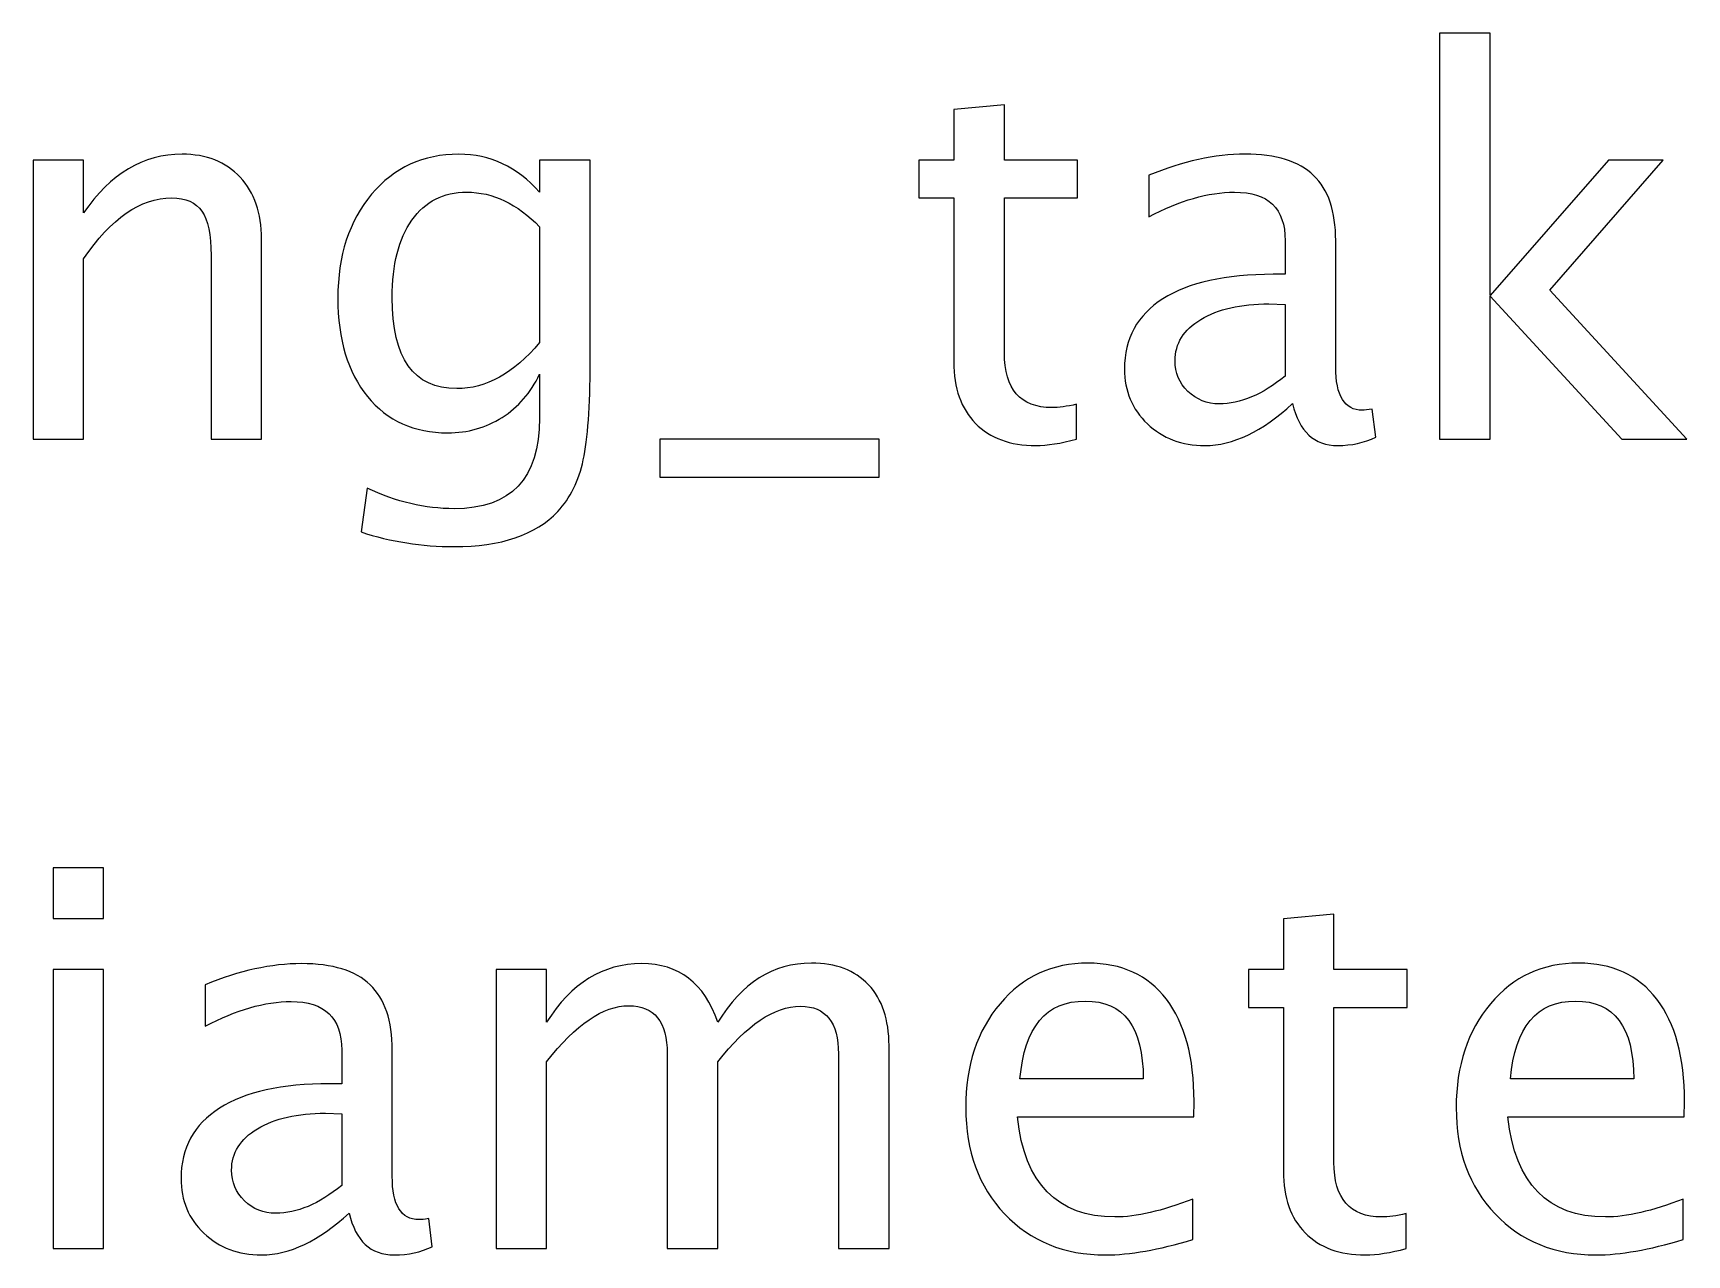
# Model space of a CAD drawing. Header units: centimetres. Extents: x -13.3 to 13.4, y -6.8 to 14.
# Drawn here: x -7.696 to -4.373, y 11.531 to 13.986 of the extents above; entities that cross this region are included whole.
import ezdxf

# ---------------------------------------------------------------- set-up
doc = ezdxf.new("R2010")
doc.units = ezdxf.units.CM
doc.header["$MEASUREMENT"] = 0
doc.layers.add('Layer 1', color=7, linetype='Continuous')

msp = doc.modelspace()

# ---------------------------------------------------------------- linework, layer by layer
at = {"layer": 'Layer 1'}
for points, knots in [([(-4.86996, 13.17044), (-4.86996, 13.17044), (-4.86996, 13.98641), (-4.86996, 13.98641), (-4.86996, 13.98641), (-4.86996, 13.98641), (-4.76836, 13.98641), (-4.76836, 13.98641), (-4.76836, 13.98641), (-4.76836, 13.98641), (-4.76836, 13.45919), (-4.76836, 13.45919), (-4.76836, 13.45919), (-4.76836, 13.45919), (-4.53024, 13.73135), (-4.53024, 13.73135), (-4.53024, 13.73135), (-4.53024, 13.73135), (-4.42052, 13.73135), (-4.42052, 13.73135), (-4.42052, 13.73135), (-4.42052, 13.73135), (-4.64806, 13.46959), (-4.64806, 13.46959), (-4.64806, 13.46959), (-4.64806, 13.46959), (-4.3729, 13.17044), (-4.3729, 13.17044), (-4.3729, 13.17044), (-4.3729, 13.17044), (-4.50378, 13.17044), (-4.50378, 13.17044), (-4.50378, 13.17044), (-4.50378, 13.17044), (-4.76836, 13.45813), (-4.76836, 13.45813), (-4.76836, 13.45813), (-4.76836, 13.45813), (-4.76836, 13.17044), (-4.76836, 13.17044), (-4.76836, 13.17044), (-4.76836, 13.17044), (-4.86996, 13.17044), (-4.86996, 13.17044)], [0, 0, 0, 0, 0.0833333, 0.0833333, 0.0833333, 0.0833333, 0.1666667, 0.1666667, 0.1666667, 0.1666667, 0.25, 0.25, 0.25, 0.25, 0.3333333, 0.3333333, 0.3333333, 0.3333333, 0.4166667, 0.4166667, 0.4166667, 0.4166667, 0.5, 0.5, 0.5, 0.5, 0.5833333, 0.5833333, 0.5833333, 0.5833333, 0.6666667, 0.6666667, 0.6666667, 0.6666667, 0.75, 0.75, 0.75, 0.75, 0.8333333, 0.8333333, 0.8333333, 0.8333333, 1, 1, 1, 1]), ([(-5.59933, 13.17062), (-5.63072, 13.16197), (-5.65806, 13.15774), (-5.68117, 13.15774), (-5.68117, 13.15774), (-5.73303, 13.15774), (-5.77342, 13.17256), (-5.80235, 13.20219), (-5.80235, 13.20219), (-5.83145, 13.23182), (-5.84592, 13.27292), (-5.84592, 13.32566), (-5.84592, 13.32566), (-5.84592, 13.32566), (-5.84592, 13.65516), (-5.84592, 13.65516), (-5.84592, 13.65516), (-5.84592, 13.65516), (-5.91612, 13.65516), (-5.91612, 13.65516), (-5.91612, 13.65516), (-5.91612, 13.65516), (-5.91612, 13.73135), (-5.91612, 13.73135), (-5.91612, 13.73135), (-5.91612, 13.73135), (-5.84592, 13.73135), (-5.84592, 13.73135), (-5.84592, 13.73135), (-5.84592, 13.73135), (-5.84592, 13.83278), (-5.84592, 13.83278), (-5.84592, 13.83278), (-5.84592, 13.83278), (-5.74432, 13.84248), (-5.74432, 13.84248), (-5.74432, 13.84248), (-5.74432, 13.84248), (-5.74432, 13.73135), (-5.74432, 13.73135), (-5.74432, 13.73135), (-5.74432, 13.73135), (-5.59721, 13.73135), (-5.59721, 13.73135), (-5.59721, 13.73135), (-5.59721, 13.73135), (-5.59721, 13.65516), (-5.59721, 13.65516), (-5.59721, 13.65516), (-5.59721, 13.65516), (-5.74432, 13.65516), (-5.74432, 13.65516), (-5.74432, 13.65516), (-5.74432, 13.65516), (-5.74432, 13.34401), (-5.74432, 13.34401), (-5.74432, 13.34401), (-5.74432, 13.27063), (-5.71239, 13.23394), (-5.64871, 13.23394), (-5.64871, 13.23394), (-5.63513, 13.23394), (-5.61873, 13.23623), (-5.59933, 13.24064), (-5.59933, 13.24064), (-5.59933, 13.24064), (-5.59933, 13.17062), (-5.59933, 13.17062)], [0, 0, 0, 0, 0.0555556, 0.0555556, 0.0555556, 0.0555556, 0.1111111, 0.1111111, 0.1111111, 0.1111111, 0.1666667, 0.1666667, 0.1666667, 0.1666667, 0.2222222, 0.2222222, 0.2222222, 0.2222222, 0.2777778, 0.2777778, 0.2777778, 0.2777778, 0.3333333, 0.3333333, 0.3333333, 0.3333333, 0.3888889, 0.3888889, 0.3888889, 0.3888889, 0.4444444, 0.4444444, 0.4444444, 0.4444444, 0.5, 0.5, 0.5, 0.5, 0.5555556, 0.5555556, 0.5555556, 0.5555556, 0.6111111, 0.6111111, 0.6111111, 0.6111111, 0.6666667, 0.6666667, 0.6666667, 0.6666667, 0.7222222, 0.7222222, 0.7222222, 0.7222222, 0.7777778, 0.7777778, 0.7777778, 0.7777778, 0.8333333, 0.8333333, 0.8333333, 0.8333333, 0.8888889, 0.8888889, 0.8888889, 0.8888889, 1, 1, 1, 1]), ([(-7.69605, 13.17044), (-7.69605, 13.17044), (-7.69605, 13.73135), (-7.69605, 13.73135), (-7.69605, 13.73135), (-7.69605, 13.73135), (-7.59445, 13.73135), (-7.59445, 13.73135), (-7.59445, 13.73135), (-7.59445, 13.73135), (-7.59445, 13.62535), (-7.59445, 13.62535), (-7.59445, 13.62535), (-7.54065, 13.70384), (-7.47468, 13.743), (-7.39672, 13.743), (-7.39672, 13.743), (-7.34768, 13.743), (-7.3087, 13.72765), (-7.27995, 13.69678), (-7.27995, 13.69678), (-7.2512, 13.66609), (-7.23674, 13.62464), (-7.23674, 13.57278), (-7.23674, 13.57278), (-7.23674, 13.57278), (-7.23674, 13.17044), (-7.23674, 13.17044), (-7.23674, 13.17044), (-7.23674, 13.17044), (-7.33833, 13.17044), (-7.33833, 13.17044), (-7.33833, 13.17044), (-7.33833, 13.17044), (-7.33833, 13.53962), (-7.33833, 13.53962), (-7.33833, 13.53962), (-7.33833, 13.58125), (-7.34451, 13.61088), (-7.35668, 13.62852), (-7.35668, 13.62852), (-7.36903, 13.64634), (-7.38931, 13.65516), (-7.41771, 13.65516), (-7.41771, 13.65516), (-7.48015, 13.65516), (-7.53906, 13.61441), (-7.59445, 13.53292), (-7.59445, 13.53292), (-7.59445, 13.53292), (-7.59445, 13.17044), (-7.59445, 13.17044), (-7.59445, 13.17044), (-7.59445, 13.17044), (-7.69605, 13.17044), (-7.69605, 13.17044)], [0, 0, 0, 0, 0.0666667, 0.0666667, 0.0666667, 0.0666667, 0.1333333, 0.1333333, 0.1333333, 0.1333333, 0.2, 0.2, 0.2, 0.2, 0.2666667, 0.2666667, 0.2666667, 0.2666667, 0.3333333, 0.3333333, 0.3333333, 0.3333333, 0.4, 0.4, 0.4, 0.4, 0.4666667, 0.4666667, 0.4666667, 0.4666667, 0.5333333, 0.5333333, 0.5333333, 0.5333333, 0.6, 0.6, 0.6, 0.6, 0.6666667, 0.6666667, 0.6666667, 0.6666667, 0.7333333, 0.7333333, 0.7333333, 0.7333333, 0.8, 0.8, 0.8, 0.8, 0.8666667, 0.8666667, 0.8666667, 0.8666667, 1, 1, 1, 1]), ([(-7.03706, 12.98417), (-7.03706, 12.98417), (-7.02507, 13.07202), (-7.02507, 13.07202), (-7.02507, 13.07202), (-6.96616, 13.0445), (-6.90777, 13.03074), (-6.85009, 13.03074), (-6.85009, 13.03074), (-6.73562, 13.03074), (-6.67829, 13.09142), (-6.67829, 13.2126), (-6.67829, 13.2126), (-6.67829, 13.2126), (-6.67829, 13.30079), (-6.67829, 13.30079), (-6.67829, 13.30079), (-6.69593, 13.26357), (-6.72098, 13.23482), (-6.75361, 13.21418), (-6.75361, 13.21418), (-6.78624, 13.19355), (-6.82258, 13.18314), (-6.86262, 13.18314), (-6.86262, 13.18314), (-6.93053, 13.18314), (-6.98432, 13.20748), (-7.02401, 13.25616), (-7.02401, 13.25616), (-7.0637, 13.30485), (-7.08363, 13.37082), (-7.08363, 13.45407), (-7.08363, 13.45407), (-7.08363, 13.53927), (-7.06105, 13.60877), (-7.0159, 13.66256), (-7.0159, 13.66256), (-6.97057, 13.71619), (-6.91218, 13.743), (-6.84039, 13.743), (-6.84039, 13.743), (-6.7776, 13.743), (-6.72345, 13.7176), (-6.67829, 13.66662), (-6.67829, 13.66662), (-6.67829, 13.66662), (-6.67829, 13.73135), (-6.67829, 13.73135), (-6.67829, 13.73135), (-6.67829, 13.73135), (-6.57669, 13.73135), (-6.57669, 13.73135), (-6.57669, 13.73135), (-6.57669, 13.73135), (-6.57669, 13.32355), (-6.57669, 13.32355), (-6.57669, 13.32355), (-6.57669, 13.23588), (-6.58128, 13.17097), (-6.59045, 13.12881), (-6.59045, 13.12881), (-6.59944, 13.08666), (-6.61673, 13.05208), (-6.64178, 13.02527), (-6.64178, 13.02527), (-6.68623, 12.97818), (-6.75572, 12.95454), (-6.85009, 12.95454), (-6.85009, 12.95454), (-6.91483, 12.95454), (-6.97709, 12.96442), (-7.03706, 12.98417)], [0, 0, 0, 0, 0.0526316, 0.0526316, 0.0526316, 0.0526316, 0.1052632, 0.1052632, 0.1052632, 0.1052632, 0.1578947, 0.1578947, 0.1578947, 0.1578947, 0.2105263, 0.2105263, 0.2105263, 0.2105263, 0.2631579, 0.2631579, 0.2631579, 0.2631579, 0.3157895, 0.3157895, 0.3157895, 0.3157895, 0.3684211, 0.3684211, 0.3684211, 0.3684211, 0.4210526, 0.4210526, 0.4210526, 0.4210526, 0.4736842, 0.4736842, 0.4736842, 0.4736842, 0.5263158, 0.5263158, 0.5263158, 0.5263158, 0.5789474, 0.5789474, 0.5789474, 0.5789474, 0.6315789, 0.6315789, 0.6315789, 0.6315789, 0.6842105, 0.6842105, 0.6842105, 0.6842105, 0.7368421, 0.7368421, 0.7368421, 0.7368421, 0.7894737, 0.7894737, 0.7894737, 0.7894737, 0.8421053, 0.8421053, 0.8421053, 0.8421053, 0.8947368, 0.8947368, 0.8947368, 0.8947368, 1, 1, 1, 1]), ([(-5.16523, 13.24188), (-5.22626, 13.18579), (-5.285, 13.15774), (-5.34144, 13.15774), (-5.34144, 13.15774), (-5.38783, 13.15774), (-5.42646, 13.1722), (-5.45698, 13.20131), (-5.45698, 13.20131), (-5.48767, 13.23041), (-5.50301, 13.2671), (-5.50301, 13.31137), (-5.50301, 13.31137), (-5.50301, 13.37258), (-5.47726, 13.41968), (-5.42576, 13.45248), (-5.42576, 13.45248), (-5.37425, 13.48529), (-5.30034, 13.5017), (-5.20404, 13.5017), (-5.20404, 13.5017), (-5.20404, 13.5017), (-5.18022, 13.5017), (-5.18022, 13.5017), (-5.18022, 13.5017), (-5.18022, 13.5017), (-5.18022, 13.56925), (-5.18022, 13.56925), (-5.18022, 13.56925), (-5.18022, 13.63434), (-5.21409, 13.6668), (-5.282, 13.6668), (-5.282, 13.6668), (-5.33456, 13.6668), (-5.39207, 13.65022), (-5.45433, 13.61706), (-5.45433, 13.61706), (-5.45433, 13.61706), (-5.45433, 13.70066), (-5.45433, 13.70066), (-5.45433, 13.70066), (-5.38589, 13.72889), (-5.32133, 13.743), (-5.26083, 13.743), (-5.26083, 13.743), (-5.19857, 13.743), (-5.15253, 13.72889), (-5.12307, 13.70049), (-5.12307, 13.70049), (-5.09344, 13.67209), (-5.07862, 13.62834), (-5.07862, 13.56925), (-5.07862, 13.56925), (-5.07862, 13.56925), (-5.07862, 13.31578), (-5.07862, 13.31578), (-5.07862, 13.31578), (-5.07862, 13.25775), (-5.06081, 13.22865), (-5.025, 13.22865), (-5.025, 13.22865), (-5.02059, 13.22865), (-5.01407, 13.22935), (-5.00542, 13.23076), (-5.00542, 13.23076), (-5.00542, 13.23076), (-4.99819, 13.17432), (-4.99819, 13.17432), (-4.99819, 13.17432), (-5.0213, 13.16321), (-5.0467, 13.15774), (-5.07457, 13.15774), (-5.07457, 13.15774), (-5.12201, 13.15774), (-5.15218, 13.18579), (-5.16523, 13.24188)], [0, 0, 0, 0, 0.05, 0.05, 0.05, 0.05, 0.1, 0.1, 0.1, 0.1, 0.15, 0.15, 0.15, 0.15, 0.2, 0.2, 0.2, 0.2, 0.25, 0.25, 0.25, 0.25, 0.3, 0.3, 0.3, 0.3, 0.35, 0.35, 0.35, 0.35, 0.4, 0.4, 0.4, 0.4, 0.45, 0.45, 0.45, 0.45, 0.5, 0.5, 0.5, 0.5, 0.55, 0.55, 0.55, 0.55, 0.6, 0.6, 0.6, 0.6, 0.65, 0.65, 0.65, 0.65, 0.7, 0.7, 0.7, 0.7, 0.75, 0.75, 0.75, 0.75, 0.8, 0.8, 0.8, 0.8, 0.85, 0.85, 0.85, 0.85, 0.9, 0.9, 0.9, 0.9, 1, 1, 1, 1]), ([(-6.67829, 13.36447), (-6.67829, 13.36447), (-6.67829, 13.59712), (-6.67829, 13.59712), (-6.67829, 13.59712), (-6.72309, 13.64351), (-6.77195, 13.6668), (-6.82469, 13.6668), (-6.82469, 13.6668), (-6.87161, 13.6668), (-6.9083, 13.6481), (-6.93476, 13.61053), (-6.93476, 13.61053), (-6.96139, 13.57313), (-6.97462, 13.5211), (-6.97462, 13.45478), (-6.97462, 13.45478), (-6.97462, 13.33289), (-6.93141, 13.27204), (-6.8448, 13.27204), (-6.8448, 13.27204), (-6.78589, 13.27204), (-6.73032, 13.30291), (-6.67829, 13.36447)], [0, 0, 0, 0, 0.1428571, 0.1428571, 0.1428571, 0.1428571, 0.2857143, 0.2857143, 0.2857143, 0.2857143, 0.4285714, 0.4285714, 0.4285714, 0.4285714, 0.5714286, 0.5714286, 0.5714286, 0.5714286, 0.7142857, 0.7142857, 0.7142857, 0.7142857, 1, 1, 1, 1]), ([(-5.18022, 13.29726), (-5.18022, 13.29726), (-5.18022, 13.44137), (-5.18022, 13.44137), (-5.18022, 13.44137), (-5.18022, 13.44137), (-5.21285, 13.44243), (-5.21285, 13.44243), (-5.21285, 13.44243), (-5.2693, 13.44243), (-5.31481, 13.43202), (-5.34956, 13.41121), (-5.34956, 13.41121), (-5.38413, 13.39022), (-5.40141, 13.36253), (-5.40141, 13.32795), (-5.40141, 13.32795), (-5.40141, 13.30379), (-5.39277, 13.28333), (-5.37566, 13.26657), (-5.37566, 13.26657), (-5.35838, 13.24981), (-5.33738, 13.24135), (-5.31251, 13.24135), (-5.31251, 13.24135), (-5.27018, 13.24135), (-5.22608, 13.26005), (-5.18022, 13.29726)], [0, 0, 0, 0, 0.125, 0.125, 0.125, 0.125, 0.25, 0.25, 0.25, 0.25, 0.375, 0.375, 0.375, 0.375, 0.5, 0.5, 0.5, 0.5, 0.625, 0.625, 0.625, 0.625, 0.75, 0.75, 0.75, 0.75, 1, 1, 1, 1]), ([(-6.43646, 13.09424), (-6.43646, 13.09424), (-6.43646, 13.17044), (-6.43646, 13.17044), (-6.43646, 13.17044), (-6.43646, 13.17044), (-5.99619, 13.17044), (-5.99619, 13.17044), (-5.99619, 13.17044), (-5.99619, 13.17044), (-5.99619, 13.09424), (-5.99619, 13.09424), (-5.99619, 13.09424), (-5.99619, 13.09424), (-6.43646, 13.09424), (-6.43646, 13.09424)], [0, 0, 0, 0, 0.2, 0.2, 0.2, 0.2, 0.4, 0.4, 0.4, 0.4, 0.6, 0.6, 0.6, 0.6, 1, 1, 1, 1]), ([(-7.65594, 12.2077), (-7.65594, 12.2077), (-7.65594, 12.3093), (-7.65594, 12.3093), (-7.65594, 12.3093), (-7.65594, 12.3093), (-7.55434, 12.3093), (-7.55434, 12.3093), (-7.55434, 12.3093), (-7.55434, 12.3093), (-7.55434, 12.2077), (-7.55434, 12.2077), (-7.55434, 12.2077), (-7.55434, 12.2077), (-7.65594, 12.2077), (-7.65594, 12.2077)], [0, 0, 0, 0, 0.2, 0.2, 0.2, 0.2, 0.4, 0.4, 0.4, 0.4, 0.6, 0.6, 0.6, 0.6, 1, 1, 1, 1]), ([(-4.93709, 11.54431), (-4.96848, 11.53566), (-4.99582, 11.53143), (-5.01893, 11.53143), (-5.01893, 11.53143), (-5.07079, 11.53143), (-5.11118, 11.54625), (-5.14011, 11.57588), (-5.14011, 11.57588), (-5.16921, 11.60551), (-5.18368, 11.64661), (-5.18368, 11.69935), (-5.18368, 11.69935), (-5.18368, 11.69935), (-5.18368, 12.02885), (-5.18368, 12.02885), (-5.18368, 12.02885), (-5.18368, 12.02885), (-5.25388, 12.02885), (-5.25388, 12.02885), (-5.25388, 12.02885), (-5.25388, 12.02885), (-5.25388, 12.10504), (-5.25388, 12.10504), (-5.25388, 12.10504), (-5.25388, 12.10504), (-5.18368, 12.10504), (-5.18368, 12.10504), (-5.18368, 12.10504), (-5.18368, 12.10504), (-5.18368, 12.20647), (-5.18368, 12.20647), (-5.18368, 12.20647), (-5.18368, 12.20647), (-5.08208, 12.21617), (-5.08208, 12.21617), (-5.08208, 12.21617), (-5.08208, 12.21617), (-5.08208, 12.10504), (-5.08208, 12.10504), (-5.08208, 12.10504), (-5.08208, 12.10504), (-4.93497, 12.10504), (-4.93497, 12.10504), (-4.93497, 12.10504), (-4.93497, 12.10504), (-4.93497, 12.02885), (-4.93497, 12.02885), (-4.93497, 12.02885), (-4.93497, 12.02885), (-5.08208, 12.02885), (-5.08208, 12.02885), (-5.08208, 12.02885), (-5.08208, 12.02885), (-5.08208, 11.7177), (-5.08208, 11.7177), (-5.08208, 11.7177), (-5.08208, 11.64432), (-5.05015, 11.60763), (-4.98647, 11.60763), (-4.98647, 11.60763), (-4.97289, 11.60763), (-4.95649, 11.60992), (-4.93709, 11.61433), (-4.93709, 11.61433), (-4.93709, 11.61433), (-4.93709, 11.54431), (-4.93709, 11.54431)], [0, 0, 0, 0, 0.0555556, 0.0555556, 0.0555556, 0.0555556, 0.1111111, 0.1111111, 0.1111111, 0.1111111, 0.1666667, 0.1666667, 0.1666667, 0.1666667, 0.2222222, 0.2222222, 0.2222222, 0.2222222, 0.2777778, 0.2777778, 0.2777778, 0.2777778, 0.3333333, 0.3333333, 0.3333333, 0.3333333, 0.3888889, 0.3888889, 0.3888889, 0.3888889, 0.4444444, 0.4444444, 0.4444444, 0.4444444, 0.5, 0.5, 0.5, 0.5, 0.5555556, 0.5555556, 0.5555556, 0.5555556, 0.6111111, 0.6111111, 0.6111111, 0.6111111, 0.6666667, 0.6666667, 0.6666667, 0.6666667, 0.7222222, 0.7222222, 0.7222222, 0.7222222, 0.7777778, 0.7777778, 0.7777778, 0.7777778, 0.8333333, 0.8333333, 0.8333333, 0.8333333, 0.8888889, 0.8888889, 0.8888889, 0.8888889, 1, 1, 1, 1]), ([(-7.65594, 11.54413), (-7.65594, 11.54413), (-7.65594, 12.10504), (-7.65594, 12.10504), (-7.65594, 12.10504), (-7.65594, 12.10504), (-7.55434, 12.10504), (-7.55434, 12.10504), (-7.55434, 12.10504), (-7.55434, 12.10504), (-7.55434, 11.54413), (-7.55434, 11.54413), (-7.55434, 11.54413), (-7.55434, 11.54413), (-7.65594, 11.54413), (-7.65594, 11.54413)], [0, 0, 0, 0, 0.2, 0.2, 0.2, 0.2, 0.4, 0.4, 0.4, 0.4, 0.6, 0.6, 0.6, 0.6, 1, 1, 1, 1]), ([(-7.06098, 11.61557), (-7.12201, 11.55948), (-7.18075, 11.53143), (-7.23719, 11.53143), (-7.23719, 11.53143), (-7.28358, 11.53143), (-7.32221, 11.54589), (-7.35273, 11.575), (-7.35273, 11.575), (-7.38342, 11.6041), (-7.39876, 11.64079), (-7.39876, 11.68506), (-7.39876, 11.68506), (-7.39876, 11.74627), (-7.37301, 11.79337), (-7.32151, 11.82617), (-7.32151, 11.82617), (-7.27, 11.85898), (-7.19609, 11.87539), (-7.09979, 11.87539), (-7.09979, 11.87539), (-7.09979, 11.87539), (-7.07597, 11.87539), (-7.07597, 11.87539), (-7.07597, 11.87539), (-7.07597, 11.87539), (-7.07597, 11.94294), (-7.07597, 11.94294), (-7.07597, 11.94294), (-7.07597, 12.00803), (-7.10984, 12.04049), (-7.17775, 12.04049), (-7.17775, 12.04049), (-7.23031, 12.04049), (-7.28782, 12.02391), (-7.35008, 11.99075), (-7.35008, 11.99075), (-7.35008, 11.99075), (-7.35008, 12.07435), (-7.35008, 12.07435), (-7.35008, 12.07435), (-7.28164, 12.10258), (-7.21708, 12.11669), (-7.15658, 12.11669), (-7.15658, 12.11669), (-7.09432, 12.11669), (-7.04828, 12.10258), (-7.01882, 12.07418), (-7.01882, 12.07418), (-6.98919, 12.04578), (-6.97437, 12.00203), (-6.97437, 11.94294), (-6.97437, 11.94294), (-6.97437, 11.94294), (-6.97437, 11.68947), (-6.97437, 11.68947), (-6.97437, 11.68947), (-6.97437, 11.63144), (-6.95656, 11.60234), (-6.92075, 11.60234), (-6.92075, 11.60234), (-6.91634, 11.60234), (-6.90982, 11.60304), (-6.90117, 11.60445), (-6.90117, 11.60445), (-6.90117, 11.60445), (-6.89394, 11.54801), (-6.89394, 11.54801), (-6.89394, 11.54801), (-6.91705, 11.5369), (-6.94245, 11.53143), (-6.97032, 11.53143), (-6.97032, 11.53143), (-7.01776, 11.53143), (-7.04793, 11.55948), (-7.06098, 11.61557)], [0, 0, 0, 0, 0.05, 0.05, 0.05, 0.05, 0.1, 0.1, 0.1, 0.1, 0.15, 0.15, 0.15, 0.15, 0.2, 0.2, 0.2, 0.2, 0.25, 0.25, 0.25, 0.25, 0.3, 0.3, 0.3, 0.3, 0.35, 0.35, 0.35, 0.35, 0.4, 0.4, 0.4, 0.4, 0.45, 0.45, 0.45, 0.45, 0.5, 0.5, 0.5, 0.5, 0.55, 0.55, 0.55, 0.55, 0.6, 0.6, 0.6, 0.6, 0.65, 0.65, 0.65, 0.65, 0.7, 0.7, 0.7, 0.7, 0.75, 0.75, 0.75, 0.75, 0.8, 0.8, 0.8, 0.8, 0.85, 0.85, 0.85, 0.85, 0.9, 0.9, 0.9, 0.9, 1, 1, 1, 1]), ([(-6.76571, 11.54413), (-6.76571, 11.54413), (-6.76571, 12.10504), (-6.76571, 12.10504), (-6.76571, 12.10504), (-6.76571, 12.10504), (-6.66411, 12.10504), (-6.66411, 12.10504), (-6.66411, 12.10504), (-6.66411, 12.10504), (-6.66411, 11.99904), (-6.66411, 11.99904), (-6.66411, 11.99904), (-6.61455, 12.07753), (-6.55105, 12.11669), (-6.47326, 12.11669), (-6.47326, 12.11669), (-6.39829, 12.11669), (-6.34732, 12.07753), (-6.32015, 11.99904), (-6.32015, 11.99904), (-6.272, 12.07823), (-6.20921, 12.11774), (-6.13212, 12.11774), (-6.13212, 12.11774), (-6.08291, 12.11774), (-6.04463, 12.10328), (-6.01729, 12.07418), (-6.01729, 12.07418), (-5.98995, 12.04507), (-5.9762, 12.00433), (-5.9762, 11.95194), (-5.9762, 11.95194), (-5.9762, 11.95194), (-5.9762, 11.54413), (-5.9762, 11.54413), (-5.9762, 11.54413), (-5.9762, 11.54413), (-6.0778, 11.54413), (-6.0778, 11.54413), (-6.0778, 11.54413), (-6.0778, 11.54413), (-6.0778, 11.93518), (-6.0778, 11.93518), (-6.0778, 11.93518), (-6.0778, 11.99904), (-6.1032, 12.03096), (-6.154, 12.03096), (-6.154, 12.03096), (-6.20674, 12.03096), (-6.26212, 11.99374), (-6.32015, 11.91913), (-6.32015, 11.91913), (-6.32015, 11.91913), (-6.32015, 11.54413), (-6.32015, 11.54413), (-6.32015, 11.54413), (-6.32015, 11.54413), (-6.42175, 11.54413), (-6.42175, 11.54413), (-6.42175, 11.54413), (-6.42175, 11.54413), (-6.42175, 11.93554), (-6.42175, 11.93554), (-6.42175, 11.93554), (-6.42175, 11.99992), (-6.44751, 12.03202), (-6.49919, 12.03202), (-6.49919, 12.03202), (-6.55052, 12.03202), (-6.60555, 11.99463), (-6.66411, 11.91966), (-6.66411, 11.91966), (-6.66411, 11.91966), (-6.66411, 11.54413), (-6.66411, 11.54413), (-6.66411, 11.54413), (-6.66411, 11.54413), (-6.76571, 11.54413), (-6.76571, 11.54413)], [0, 0, 0, 0, 0.047619, 0.047619, 0.047619, 0.047619, 0.0952381, 0.0952381, 0.0952381, 0.0952381, 0.1428571, 0.1428571, 0.1428571, 0.1428571, 0.1904762, 0.1904762, 0.1904762, 0.1904762, 0.2380952, 0.2380952, 0.2380952, 0.2380952, 0.2857143, 0.2857143, 0.2857143, 0.2857143, 0.3333333, 0.3333333, 0.3333333, 0.3333333, 0.3809524, 0.3809524, 0.3809524, 0.3809524, 0.4285714, 0.4285714, 0.4285714, 0.4285714, 0.4761905, 0.4761905, 0.4761905, 0.4761905, 0.5238095, 0.5238095, 0.5238095, 0.5238095, 0.5714286, 0.5714286, 0.5714286, 0.5714286, 0.6190476, 0.6190476, 0.6190476, 0.6190476, 0.6666667, 0.6666667, 0.6666667, 0.6666667, 0.7142857, 0.7142857, 0.7142857, 0.7142857, 0.7619048, 0.7619048, 0.7619048, 0.7619048, 0.8095238, 0.8095238, 0.8095238, 0.8095238, 0.8571429, 0.8571429, 0.8571429, 0.8571429, 0.9047619, 0.9047619, 0.9047619, 0.9047619, 1, 1, 1, 1]), ([(-5.36589, 11.56212), (-5.43415, 11.54166), (-5.49254, 11.53143), (-5.54122, 11.53143), (-5.54122, 11.53143), (-5.6243, 11.53143), (-5.69186, 11.55895), (-5.74389, 11.6138), (-5.74389, 11.6138), (-5.79592, 11.66866), (-5.82203, 11.73974), (-5.82203, 11.82723), (-5.82203, 11.82723), (-5.82203, 11.91208), (-5.7991, 11.98175), (-5.75306, 12.03625), (-5.75306, 12.03625), (-5.70702, 12.09058), (-5.64811, 12.11774), (-5.57632, 12.11774), (-5.57632, 12.11774), (-5.50841, 12.11774), (-5.45585, 12.09358), (-5.41881, 12.04525), (-5.41881, 12.04525), (-5.38176, 11.99692), (-5.36324, 11.92848), (-5.36324, 11.83976), (-5.36324, 11.83976), (-5.36324, 11.83976), (-5.36377, 11.80871), (-5.36377, 11.80871), (-5.36377, 11.80871), (-5.36377, 11.80871), (-5.71831, 11.80871), (-5.71831, 11.80871), (-5.71831, 11.80871), (-5.7035, 11.67466), (-5.63806, 11.60763), (-5.52217, 11.60763), (-5.52217, 11.60763), (-5.47966, 11.60763), (-5.42763, 11.61962), (-5.36589, 11.64361), (-5.36589, 11.64361), (-5.36589, 11.64361), (-5.36589, 11.56212), (-5.36589, 11.56212)], [0, 0, 0, 0, 0.0769231, 0.0769231, 0.0769231, 0.0769231, 0.1538462, 0.1538462, 0.1538462, 0.1538462, 0.2307692, 0.2307692, 0.2307692, 0.2307692, 0.3076923, 0.3076923, 0.3076923, 0.3076923, 0.3846154, 0.3846154, 0.3846154, 0.3846154, 0.4615385, 0.4615385, 0.4615385, 0.4615385, 0.5384615, 0.5384615, 0.5384615, 0.5384615, 0.6153846, 0.6153846, 0.6153846, 0.6153846, 0.6923077, 0.6923077, 0.6923077, 0.6923077, 0.7692308, 0.7692308, 0.7692308, 0.7692308, 0.8461538, 0.8461538, 0.8461538, 0.8461538, 1, 1, 1, 1]), ([(-4.3804, 11.56212), (-4.44866, 11.54166), (-4.50705, 11.53143), (-4.55573, 11.53143), (-4.55573, 11.53143), (-4.63881, 11.53143), (-4.70637, 11.55895), (-4.7584, 11.6138), (-4.7584, 11.6138), (-4.81043, 11.66866), (-4.83654, 11.73974), (-4.83654, 11.82723), (-4.83654, 11.82723), (-4.83654, 11.91208), (-4.81361, 11.98175), (-4.76757, 12.03625), (-4.76757, 12.03625), (-4.72153, 12.09058), (-4.66262, 12.11774), (-4.59083, 12.11774), (-4.59083, 12.11774), (-4.52292, 12.11774), (-4.47036, 12.09358), (-4.43332, 12.04525), (-4.43332, 12.04525), (-4.39627, 11.99692), (-4.37775, 11.92848), (-4.37775, 11.83976), (-4.37775, 11.83976), (-4.37775, 11.83976), (-4.37828, 11.80871), (-4.37828, 11.80871), (-4.37828, 11.80871), (-4.37828, 11.80871), (-4.73282, 11.80871), (-4.73282, 11.80871), (-4.73282, 11.80871), (-4.71801, 11.67466), (-4.65257, 11.60763), (-4.53668, 11.60763), (-4.53668, 11.60763), (-4.49417, 11.60763), (-4.44214, 11.61962), (-4.3804, 11.64361), (-4.3804, 11.64361), (-4.3804, 11.64361), (-4.3804, 11.56212), (-4.3804, 11.56212)], [0, 0, 0, 0, 0.0769231, 0.0769231, 0.0769231, 0.0769231, 0.1538462, 0.1538462, 0.1538462, 0.1538462, 0.2307692, 0.2307692, 0.2307692, 0.2307692, 0.3076923, 0.3076923, 0.3076923, 0.3076923, 0.3846154, 0.3846154, 0.3846154, 0.3846154, 0.4615385, 0.4615385, 0.4615385, 0.4615385, 0.5384615, 0.5384615, 0.5384615, 0.5384615, 0.6153846, 0.6153846, 0.6153846, 0.6153846, 0.6923077, 0.6923077, 0.6923077, 0.6923077, 0.7692308, 0.7692308, 0.7692308, 0.7692308, 0.8461538, 0.8461538, 0.8461538, 0.8461538, 1, 1, 1, 1]), ([(-5.71302, 11.88491), (-5.71302, 11.88491), (-5.46537, 11.88491), (-5.46537, 11.88491), (-5.46537, 11.88491), (-5.46537, 11.98933), (-5.50435, 12.04155), (-5.58214, 12.04155), (-5.58214, 12.04155), (-5.66046, 12.04155), (-5.70403, 11.98933), (-5.71302, 11.88491)], [0, 0, 0, 0, 0.25, 0.25, 0.25, 0.25, 0.5, 0.5, 0.5, 0.5, 1, 1, 1, 1]), ([(-4.72753, 11.88491), (-4.72753, 11.88491), (-4.47988, 11.88491), (-4.47988, 11.88491), (-4.47988, 11.88491), (-4.47988, 11.98933), (-4.51886, 12.04155), (-4.59665, 12.04155), (-4.59665, 12.04155), (-4.67497, 12.04155), (-4.71854, 11.98933), (-4.72753, 11.88491)], [0, 0, 0, 0, 0.25, 0.25, 0.25, 0.25, 0.5, 0.5, 0.5, 0.5, 1, 1, 1, 1]), ([(-7.07597, 11.67095), (-7.07597, 11.67095), (-7.07597, 11.81506), (-7.07597, 11.81506), (-7.07597, 11.81506), (-7.07597, 11.81506), (-7.1086, 11.81612), (-7.1086, 11.81612), (-7.1086, 11.81612), (-7.16505, 11.81612), (-7.21056, 11.80571), (-7.24531, 11.7849), (-7.24531, 11.7849), (-7.27988, 11.76391), (-7.29716, 11.73622), (-7.29716, 11.70164), (-7.29716, 11.70164), (-7.29716, 11.67748), (-7.28852, 11.65702), (-7.27141, 11.64026), (-7.27141, 11.64026), (-7.25413, 11.6235), (-7.23313, 11.61504), (-7.20826, 11.61504), (-7.20826, 11.61504), (-7.16593, 11.61504), (-7.12183, 11.63374), (-7.07597, 11.67095)], [0, 0, 0, 0, 0.125, 0.125, 0.125, 0.125, 0.25, 0.25, 0.25, 0.25, 0.375, 0.375, 0.375, 0.375, 0.5, 0.5, 0.5, 0.5, 0.625, 0.625, 0.625, 0.625, 0.75, 0.75, 0.75, 0.75, 1, 1, 1, 1])]:
    msp.add_open_spline(points, degree=3, knots=knots, dxfattribs=at)

doc.saveas('drawing.dxf')
